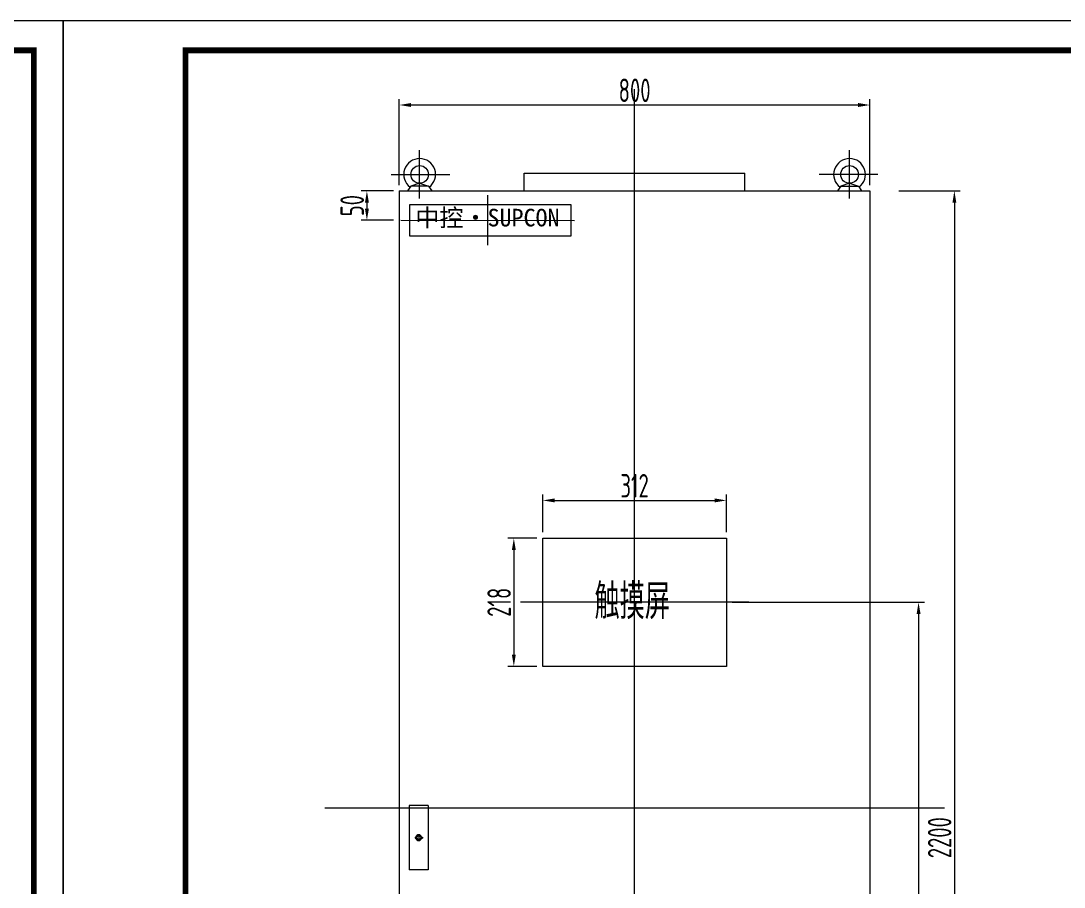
# Model space of a CAD drawing. Header units: millimetres. Extents: x 30557 to 235556, y -116603 to -73383.
# Drawn here: x 171195 to 172969, y -74856 to -73383 of the extents above; entities that cross this region are included whole.
import ezdxf
from ezdxf.lldxf.tags import DXFTag

# ---------------------------------------------------------------- set-up
doc = ezdxf.new("R2010")
doc.units = ezdxf.units.MM
doc.layers.add('CAXA0', color=7, linetype='Continuous', lineweight=70)
doc.layers.add('CAXA3', color=7, linetype='Continuous', lineweight=25)
doc.layers.add('文本层', color=2, linetype='Continuous')
doc.layers.add('符号层', color=3, linetype='Continuous')
doc.styles.get("Standard").update_dxf_attribs({"font": ''})
doc.styles.add('supcon', font='sceie.shx', dxfattribs={"width": 0.75, "height": 40, "bigfont": 'sceic.shx'})
doc.styles.get('Standard').set_extended_font_data('SimSun')
tags = doc.linetypes.add('CENTER', pattern=[2, 1.25, -0.25, 0.25, -0.25]).pattern_tags.tags
tags[10:11] = [DXFTag(74, 4), DXFTag(75, 0), DXFTag(340, '0'), DXFTag(46, 1.0), DXFTag(50, 0.0), DXFTag(44, 0.0), DXFTag(45, 0.0)]
tags[8:9] = [DXFTag(74, 4), DXFTag(75, 0), DXFTag(340, '0'), DXFTag(46, 1.0), DXFTag(50, 0.0), DXFTag(44, 0.0), DXFTag(45, 0.0)]
tags[6:7] = [DXFTag(74, 4), DXFTag(75, 0), DXFTag(340, '0'), DXFTag(46, 1.0), DXFTag(50, 0.0), DXFTag(44, 0.0), DXFTag(45, 0.0)]
tags[4:5] = [DXFTag(74, 4), DXFTag(75, 0), DXFTag(340, '0'), DXFTag(46, 1.0), DXFTag(50, 0.0), DXFTag(44, 0.0), DXFTag(45, 0.0)]
doc.dimstyles.new('supcon', dxfattribs={"dimtxt": 20, "dimasz": 20, "dimexe": 10, "dimexo": 10, "dimgap": 5, "dimtad": 1, "dimtoh": 1, "dimdec": 0, "dimzin": 0, "dimdsep": 46, "dimtxsty": 'supcon', "dimcen": 0.09, "dimclrd": 2, "dimclre": 2, "dimclrt": 2, "dimadec": 0, "dimazin": 0, "dimtfac": 1, "dimtdec": 0, "dimtofl": 0, "dimtmove": 0, "dimatfit": 3, "dimfxl": 1, "dimtolj": 1, "dimtzin": 0, "dimarcsym": 0})

# ---------------------------------------------------------------- blocks, each defined once
blk = doc.blocks.new('supcon图框')
at = {"linetype": 'Continuous'}
for p, q in [((6145.7, 4361.7), (1987.7, 4361.7)), ((1987.7, 4361.7), (1987.7, 1421.7)), ((6145.7, 1421.7), (6145.7, 4361.7))]:
    blk.add_line(p, q, dxfattribs=at)
at = {"linetype": 'Continuous', "const_width": 10}
blk.add_lwpolyline([(2195.7, 4311.7), (6095.7, 4311.7), (6095.7, 1471.7), (2195.7, 1471.7)], close=True, dxfattribs=at)
blk = doc.blocks.new('*D184')
at = {"color": 2, "lineweight": -2}
for p, q in [((172072.7, -74262.8), (172023.4, -74262.8)), ((172033.4, -74282.8), (172033.4, -74460.8)), ((172072.7, -74480.8), (172023.4, -74480.8))]:
    blk.add_line(p, q, dxfattribs=at)
at = {"color": 2}
for points in [[(172036.7, -74282.8), (172030.1, -74282.8), (172033.4, -74262.8)], [(172030.1, -74460.8), (172036.7, -74460.8), (172033.4, -74480.8)]]:
    blk.add_solid(points, dxfattribs=at)
at = {"layer": 'DEFPOINTS', "color": 0}
for p in [(172082.7, -74262.8), (172033.4, -74480.8), (172082.7, -74480.8)]:
    blk.add_point(p, dxfattribs=at)
at = {"color": 2, "insert": (172008.4, -74371.8), "char_height": 40, "attachment_point": 5, "rotation": 90, "style": 'supcon'}
blk.add_mtext('\\A1;218', dxfattribs=at)
blk = doc.blocks.new('*D185')
at = {"color": 2, "lineweight": -2}
for p, q in [((172082.7, -74252.8), (172082.7, -74188.6)), ((172102.7, -74198.6), (172374.7, -74198.6)), ((172394.7, -74252.8), (172394.7, -74188.6))]:
    blk.add_line(p, q, dxfattribs=at)
at = {"color": 2}
for points in [[(172102.7, -74195.2), (172102.7, -74201.9), (172082.7, -74198.6)], [(172374.7, -74201.9), (172374.7, -74195.2), (172394.7, -74198.6)]]:
    blk.add_solid(points, dxfattribs=at)
at = {"layer": 'DEFPOINTS', "color": 0}
for p in [(172394.7, -74198.6), (172082.7, -74262.8), (172394.7, -74262.8)]:
    blk.add_point(p, dxfattribs=at)
at = {"color": 2, "insert": (172238.7, -74173.6), "char_height": 40, "attachment_point": 5, "style": 'supcon'}
blk.add_mtext('\\A1;312', dxfattribs=at)
blk = doc.blocks.new('*D186')
at = {"color": 2, "lineweight": -2}
for p, q in [((172404.7, -74371.8), (172731.4, -74371.8)), ((172721.4, -74391.8), (172721.4, -75852.2)), ((172633, -75872.2), (172731.4, -75872.2))]:
    blk.add_line(p, q, dxfattribs=at)
at = {"color": 2}
for points in [[(172724.8, -74391.8), (172718.1, -74391.8), (172721.4, -74371.8)], [(172718.1, -75852.2), (172724.8, -75852.2), (172721.4, -75872.2)]]:
    blk.add_solid(points, dxfattribs=at)
at = {"layer": 'DEFPOINTS', "color": 0}
for p in [(172394.7, -74371.8), (172623, -75872.2), (172721.4, -75872.2)]:
    blk.add_point(p, dxfattribs=at)
at = {"color": 2, "insert": (172696.4, -75122), "char_height": 40, "attachment_point": 5, "rotation": 90, "style": 'supcon'}
blk.add_mtext('\\A1;1500', dxfattribs=at)
blk = doc.blocks.new('*D187')
at = {"color": 2, "linetype": 'Continuous', "lineweight": -2}
for p, q in [((171838.7, -73662.2), (171838.7, -73516.1)), ((172618.7, -73526.1), (171858.7, -73526.1)), ((172638.7, -73662.2), (172638.7, -73516.1))]:
    blk.add_line(p, q, dxfattribs=at)
at = {"color": 2}
for points in [[(171858.7, -73522.7), (171858.7, -73529.4), (171838.7, -73526.1)], [(172618.7, -73529.4), (172618.7, -73522.7), (172638.7, -73526.1)]]:
    blk.add_solid(points, dxfattribs=at)
at = {"layer": 'DEFPOINTS', "color": 0}
for p in [(171838.7, -73526.1), (171838.7, -73672.2), (172638.7, -73672.2)]:
    blk.add_point(p, dxfattribs=at)
at = {"color": 2, "insert": (172238.7, -73501.1), "char_height": 40, "attachment_point": 5, "style": 'supcon'}
blk.add_mtext('\\A1;800', dxfattribs=at)
blk = doc.blocks.new('*D188')
at = {"color": 2, "linetype": 'Continuous', "lineweight": -2}
for p, q in [((172687.9, -73672.2), (172792.3, -73672.2)), ((172782.3, -73692.2), (172782.3, -75852.3)), ((172687.9, -75872.3), (172792.3, -75872.3))]:
    blk.add_line(p, q, dxfattribs=at)
at = {"color": 2}
for points in [[(172785.6, -73692.2), (172779, -73692.2), (172782.3, -73672.2)], [(172779, -75852.3), (172785.6, -75852.3), (172782.3, -75872.3)]]:
    blk.add_solid(points, dxfattribs=at)
at = {"layer": 'DEFPOINTS', "color": 0}
for p in [(172677.9, -73672.2), (172677.9, -75872.3), (172782.3, -75872.3)]:
    blk.add_point(p, dxfattribs=at)
at = {"color": 2, "insert": (172757.3, -74772.2), "char_height": 40, "attachment_point": 5, "rotation": 90, "style": 'supcon'}
blk.add_mtext('\\A1;2200', dxfattribs=at)
blk = doc.blocks.new('*D189')
at = {"color": 2, "linetype": 'Continuous', "lineweight": -2}
for p, q in [((171828.7, -73672.2), (171773.6, -73672.2)), ((171783.6, -73692.2), (171783.6, -73702.2)), ((171828.7, -73722.2), (171773.6, -73722.2))]:
    blk.add_line(p, q, dxfattribs=at)
at = {"color": 2}
for points in [[(171787, -73692.2), (171780.3, -73692.2), (171783.6, -73672.2)], [(171780.3, -73702.2), (171787, -73702.2), (171783.6, -73722.2)]]:
    blk.add_solid(points, dxfattribs=at)
at = {"layer": 'DEFPOINTS', "color": 0}
for p in [(171838.7, -73672.2), (171783.6, -73722.2), (171838.7, -73722.2)]:
    blk.add_point(p, dxfattribs=at)
at = {"color": 2, "insert": (171758.6, -73697.2), "char_height": 40, "attachment_point": 5, "rotation": 90, "style": 'supcon'}
blk.add_mtext('\\A1;50', dxfattribs=at)

msp = doc.modelspace()

# ---------------------------------------------------------------- linework, layer by layer
at = {"color": 1, "linetype": 'CENTER', "ltscale": 100}
for p, q in [((172238.7, -75945.3), (172238.7, -73499.1)), ((172765.5, -74722.2), (171711.9, -74722.2))]:
    msp.add_line(p, q, dxfattribs=at)
at = {"color": 4, "linetype": 'CENTER', "ltscale": 20}
for p, q in [((171873.3, -73685), (171873.3, -73603)), ((172604.1, -73685), (172604.1, -73603)), ((171825, -73644.2), (171924.8, -73644.2)), ((172652.3, -73644.2), (172552.5, -73644.2))]:
    msp.add_line(p, q, dxfattribs=at)
at = {"ltscale": 100}
for p, q in [((172051.1, -73672.2), (172051.1, -73642.2)), ((172051.1, -73642.2), (172426.2, -73642.2)), ((172426.2, -73672.2), (172426.2, -73642.2))]:
    msp.add_line(p, q, dxfattribs=at)
for p, q in [((171838.7, -73672.2), (171838.7, -75772.2)), ((171838.7, -73672.2), (172638.7, -73672.2)), ((172638.7, -73672.2), (172638.7, -75872.2)), ((171887.7, -74717.6), (171855.7, -74717.6)), ((171871.7, -74768.7), (171871.7, -74775.7))]:
    msp.add_line(p, q)
at = {"color": 4, "linetype": 'CENTER', "ltscale": 50}
for p, q in [((171988.9, -73679.7), (171988.9, -73764.7)), ((171841.5, -73722.1), (172136.4, -73722.3))]:
    msp.add_line(p, q, dxfattribs=at)
at = {"color": 1, "linetype": 'CENTER', "ltscale": 20}
for p, q in [((172238.7, -74525.3), (172238.7, -74218.3)), ((172432.7, -74371.8), (172044.7, -74371.8))]:
    msp.add_line(p, q, dxfattribs=at)
at = {"color": 4}
msp.add_lwpolyline([(172082.7, -74262.8), (172394.7, -74262.8), (172394.7, -74480.8), (172082.7, -74480.8)], close=True, dxfattribs=at)
at = {"layer": 'CAXA0', "linetype": 'Continuous', "lineweight": 25}
for p, q in [((171865.5, -74771.4), (171865.5, -74773.1)), ((171865.5, -74771.4), (171868.3, -74771.4)), ((171875.1, -74771.4), (171877.9, -74771.4)), ((171877.9, -74771.4), (171877.9, -74773.1)), ((171865.5, -74773.1), (171868.3, -74773.1)), ((171875.1, -74773.1), (171877.9, -74773.1))]:
    msp.add_line(p, q, dxfattribs=at)
for radius, start, end in [(5.03, 9.45, 170.55), (3.5, 13.6385, 166.3615), (5.03, 189.45, 350.55), (3.5, 193.6385, 346.3615)]:
    msp.add_arc((171871.7, -74772.2), radius, start, end, dxfattribs=at)
at = {"layer": 'CAXA3', "linetype": 'Continuous', "lineweight": 25}
for p, q in [((171858.3, -73664.2), (171852.6, -73672.2)), ((171858.3, -73664.2), (171852.6, -73672.2)), ((171873.3, -73659.2), (171858.3, -73664.2)), ((171873.3, -73659.2), (171858.3, -73664.2)), ((171888.3, -73664.2), (171858.3, -73664.2)), ((171888.3, -73664.2), (171858.3, -73664.2)), ((171873.3, -73659.2), (171888.3, -73664.2)), ((171873.3, -73659.2), (171888.3, -73664.2)), ((171888.3, -73664.2), (171893.9, -73672.2)), ((171888.3, -73664.2), (171893.9, -73672.2)), ((172589.1, -73664.2), (172583.4, -73672.2)), ((172589.1, -73664.2), (172583.4, -73672.2)), ((172604.1, -73659.2), (172589.1, -73664.2)), ((172604.1, -73659.2), (172589.1, -73664.2)), ((172589.1, -73664.2), (172619.1, -73664.2)), ((172589.1, -73664.2), (172619.1, -73664.2)), ((172604.1, -73659.2), (172619.1, -73664.2)), ((172604.1, -73659.2), (172619.1, -73664.2)), ((172619.1, -73664.2), (172624.7, -73672.2)), ((172619.1, -73664.2), (172624.7, -73672.2))]:
    msp.add_line(p, q, dxfattribs=at)
for centre in [(171873.3, -73644.2), (171873.3, -73644.2), (172604.1, -73644.2), (172604.1, -73644.2)]:
    msp.add_circle(centre, 15, dxfattribs=at)
for centre in [(171873.3, -73644.2), (171873.3, -73644.2), (172604.1, -73644.2), (172604.1, -73644.2)]:
    msp.add_arc(centre, 27, 306.784, 233.216, dxfattribs=at)
at = {"layer": '文本层'}
msp.add_lwpolyline([(171856.7, -73695.2), (172130.4, -73695.2), (172130.4, -73749.3), (171856.7, -73749.3)], close=True, dxfattribs=at)
at = {"layer": '符号层', "color": 7}
for p, q in [((171855.7, -74717.6), (171855.7, -74826.9)), ((171887.7, -74717.6), (171887.7, -74826.9)), ((171887.7, -74826.9), (171855.7, -74826.9))]:
    msp.add_line(p, q, dxfattribs=at)

# ---------------------------------------------------------------- block references
for p in [(165121.6, -77744.7), (169279.6, -77744.7)]:
    msp.add_blockref('supcon图框', p)

# ---------------------------------------------------------------- texts
at = {"layer": '文本层', "color": 4, "style": 'supcon', "width": 0.75}
msp.add_text('触摸屏', height=60, dxfattribs=at).set_placement((172170.5, -74400.4))
at = {"layer": '文本层', "insert": (171866, -73702.6), "char_height": 40, "width": 257.209, "attachment_point": 1}
msp.add_mtext('{\\fSimHei|b0|i0|c134|p2;\\H0.75x;中控·SUPCON}', dxfattribs=at)

# ---------------------------------------------------------------- dimensions: what is measured, and where the dimension line sits
at = {"linetype": 'Continuous'}
dim = msp.add_linear_dim(base=(171838.7, -73526.1), p1=(172638.7, -73672.2), p2=(171838.7, -73672.2), dimstyle='supcon', dxfattribs=at)
dim.commit()
dim.dimension.update_dxf_attribs({"geometry": '*D187', "text_midpoint": (172238.7, -73501.1)})
for base, p1, p2, picture, middle in [((171783.6, -73722.2), (171838.7, -73672.2), (171838.7, -73722.2), '*D189', (171758.6, -73697.2)), ((172782.3, -75872.3), (172677.9, -73672.2), (172677.9, -75872.3), '*D188', (172757.3, -74772.2))]:
    dim = msp.add_linear_dim(base=base, p1=p1, p2=p2, angle=90, dimstyle='supcon', dxfattribs=at)
    dim.commit()
    dim.dimension.update_dxf_attribs({"geometry": picture, "text_midpoint": middle})
at = {"color": 1}
dim = msp.add_linear_dim(base=(172394.7, -74198.6), p1=(172082.7, -74262.8), p2=(172394.7, -74262.8), dimstyle='supcon', dxfattribs=at)
dim.commit()
dim.dimension.update_dxf_attribs({"geometry": '*D185', "text_midpoint": (172238.7, -74173.6)})
for base, p1, p2, picture, middle in [((172033.4, -74480.8), (172082.7, -74262.8), (172082.7, -74480.8), '*D184', (172008.4, -74371.8)), ((172721.4, -75872.2), (172394.7, -74371.8), (172623, -75872.2), '*D186', (172696.4, -75122))]:
    dim = msp.add_linear_dim(base=base, p1=p1, p2=p2, angle=90, dimstyle='supcon', dxfattribs=at)
    dim.commit()
    dim.dimension.update_dxf_attribs({"geometry": picture, "text_midpoint": middle})

doc.saveas('drawing.dxf')
